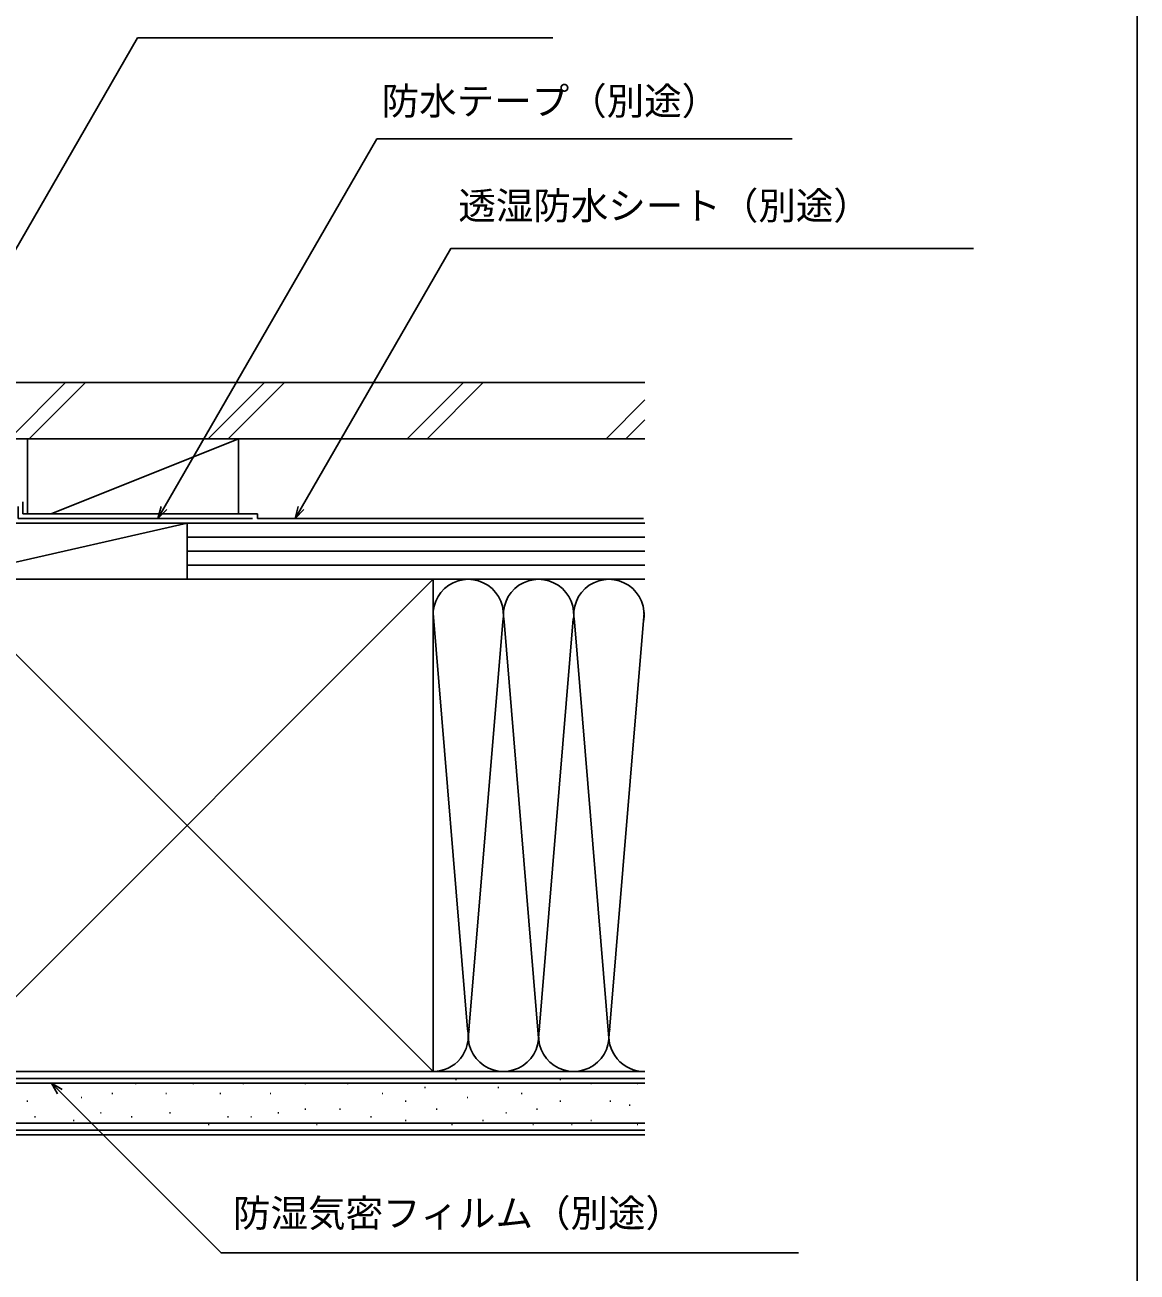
# Model space of a CAD drawing. Units: millimetres, scale not verified. Extents: x -525 to 525, y -783 to 778.
# Drawn here: x 287.8 to 525, y 142.5 to 408.6 of the extents above; entities that cross this region are included whole.
import ezdxf
from ezdxf.enums import TextEntityAlignment as Align

# ---------------------------------------------------------------- set-up
doc = ezdxf.new("R2010")
doc.units = ezdxf.units.MM
doc.header["$LTSCALE"] = 4
for name, color, linetype in [('0-7_YKK_D', 6, 'Continuous'), ('0-8_YKK_ZWAK', 7, 'Continuous'), ('0-9_YSS_K', 3, 'Continuous'), ('0-A_YSS_KE', 3, 'Continuous')]:
    doc.layers.add(name, color=color, linetype=linetype)
doc.styles.add('ＭＳ ゴシック', font='')
doc.styles.get('ＭＳ ゴシック').set_extended_font_data('MS Gothic')

msp = doc.modelspace()

# ---------------------------------------------------------------- linework, layer by layer
at = {"layer": '0-7_YKK_D'}
for points in [[(264.721, 324.209), (265.995, 326.418), (311.791, 405.806), (400.385, 405.806)], [(316.141, 303.3), (317.415, 305.509), (362.836, 384.246), (451.429, 384.246)], [(345.379, 303.3), (346.653, 305.509), (378.583, 360.859), (490.102, 360.859)], [(318.007, 305.167), (316.141, 303.3), (316.823, 305.85)], [(347.245, 305.167), (345.379, 303.3), (346.062, 305.85)], [(294.722, 180.514), (293.402, 182.8), (295.688, 181.48)], [(293.402, 182.8), (295.205, 180.997), (329.619, 146.583), (452.805, 146.583)]]:
    msp.add_lwpolyline(points, dxfattribs=at)
at = {"layer": '0-8_YKK_ZWAK'}
msp.add_lwpolyline([(-525, -782.7), (525, -782.7), (525, 747.3)], dxfattribs=at)
at = {"layer": '0-9_YSS_K'}
for p, q in [((296.45, 332.3), (284.45, 320.3)), ((300.693, 332.3), (288.693, 320.3)), ((338.877, 332.3), (326.877, 320.3)), ((343.119, 332.3), (331.119, 320.3)), ((381.303, 332.3), (369.303, 320.3)), ((385.546, 332.3), (373.546, 320.3)), ((419.998, 328.569), (411.729, 320.3)), ((419.998, 324.326), (415.972, 320.3)), ((288.34, 320.3), (288.34, 304.3)), ((288.34, 320.3), (333.34, 320.3)), ((293.34, 304.3), (333.34, 320.3)), ((333.34, 320.3), (333.34, 304.3)), ((322.34, 302.3), (269.84, 302.3)), ((322.34, 302.3), (269.84, 290.3)), ((333.34, 302.3), (288.34, 302.3)), ((419.998, 302.3), (322.34, 302.3)), ((322.34, 290.3), (322.34, 302.3)), ((322.34, 290.3), (322.34, 302.3)), ((419.998, 299.3), (322.34, 299.3)), ((419.998, 296.3), (322.34, 296.3)), ((419.998, 293.3), (322.34, 293.3)), ((269.84, 185.3), (374.84, 290.3)), ((269.84, 290.3), (374.84, 185.3)), ((322.34, 290.3), (419.998, 290.3)), ((374.84, 290.3), (419.998, 290.3)), ((374.846, 283.106), (382.182, 194.332)), ((412.34, 192.419), (419.841, 283.193)), ((389.682, 281.268), (382.34, 192.419)), ((397.34, 192.419), (389.998, 281.268)), ((404.73, 281.855), (397.34, 192.419)), ((405.001, 281.235), (412.34, 192.419)), ((419.998, 183.8), (247.34, 183.8)), ((374.84, 185.3), (419.998, 185.3)), ((294.78, 181.91), (294.98, 181.91)), ((311.264, 182.734), (311.464, 182.734)), ((323.557, 182.734), (323.757, 182.734)), ((334.271, 182.734), (334.471, 182.734)), ((347.458, 182.734), (347.658, 182.734)), ((356.524, 182.734), (356.724, 182.734)), ((373.007, 181.91), (373.207, 181.91)), ((379.6, 183.558), (379.8, 183.558)), ((388.666, 181.91), (388.866, 181.91)), ((401.853, 183.558), (402.053, 183.558)), ((408.446, 182.734), (408.646, 182.734)), ((418.336, 182.734), (418.536, 182.734)), ((288.187, 178.938), (288.387, 178.938)), ((299.725, 179.762), (299.925, 179.762)), ((306.319, 180.586), (306.519, 180.586)), ((317.788, 180.586), (317.988, 180.586)), ((329.326, 180.586), (329.526, 180.586)), ((340.041, 180.586), (340.241, 180.586)), ((363.941, 180.586), (364.141, 180.586)), ((368.886, 178.938), (369.086, 178.938)), ((382.073, 179.762), (382.273, 179.762)), ((393.611, 180.586), (393.811, 180.586)), ((401.853, 178.938), (402.053, 178.938)), ((412.567, 178.938), (412.767, 178.938)), ((289.835, 175.641), (290.035, 175.641)), ((303.846, 176.465), (304.046, 176.465)), ((310.439, 175.641), (310.639, 175.641)), ((318.612, 176.465), (318.812, 176.465)), ((330.975, 175.641), (331.175, 175.641)), ((335.92, 175.641), (336.12, 175.641)), ((341.689, 176.465), (341.889, 176.465)), ((347.458, 177.289), (347.658, 177.289)), ((354.875, 177.289), (355.075, 177.289)), ((361.469, 175.641), (361.669, 175.641)), ((375.479, 177.289), (375.679, 177.289)), ((390.314, 176.465), (390.514, 176.465)), ((396.908, 177.289), (397.108, 177.289)), ((416.687, 178.113), (416.887, 178.113)), ((419.998, 174.3), (247.34, 174.3)), ((298.077, 174.817), (298.277, 174.817)), ((326.854, 173.993), (327.054, 173.993)), ((349.93, 173.993), (350.13, 173.993)), ((368.886, 174.817), (369.086, 174.817)), ((378.776, 173.993), (378.976, 173.993)), ((385.369, 174.817), (385.569, 174.817)), ((396.083, 173.993), (396.283, 173.993)), ((404.325, 173.993), (404.525, 173.993)), ((408.446, 174.817), (408.646, 174.817)), ((418.336, 173.993), (418.536, 173.993)), ((419.998, 171.8), (247.34, 171.8))]:
    msp.add_line(p, q, dxfattribs=at)
msp.add_lwpolyline([(269.84, 302.3), (269.84, 290.3), (322.34, 290.3)], dxfattribs=at)
for centre, start, end in [((382.34, 282.8), 348.21668, 191.78379), ((397.34, 282.8), 348.21668, 191.78379), ((412.34, 282.8), 348.21668, 191.78379), ((374.84, 192.8), 270, 11.78353), ((389.84, 192.8), 168.21646, 11.78353), ((404.84, 192.8), 168.21646, 11.78353), ((419.84, 192.8), 168.21646, 271.20759)]:
    msp.add_arc(centre, 7.5, start, end, dxfattribs=at)
at = {"layer": '0-A_YSS_KE'}
for p, q in [((419.998, 320.3), (267.34, 320.3)), ((337.34, 304.3), (337.34, 303.3)), ((337.34, 303.3), (419.682, 303.3)), ((374.84, 276.335), (374.84, 290.3)), ((374.84, 185.3), (374.84, 282.8)), ((419.998, 185.3), (247.34, 185.3)), ((268.84, 182.8), (419.998, 182.8)), ((419.998, 172.8), (247.34, 172.8))]:
    msp.add_line(p, q, dxfattribs=at)
for points in [[(419.998, 332.3), (267.34, 332.3), (267.34, 320.3)], [(287.34, 306.8), (287.34, 304.3), (337.34, 304.3)], [(286.34, 305.8), (286.34, 303.3), (336.34, 303.3)], [(374.84, 290.3), (269.84, 290.3), (269.84, 185.3), (374.84, 185.3)]]:
    msp.add_lwpolyline(points, dxfattribs=at)

# ---------------------------------------------------------------- texts
at = {"layer": '0-7_YKK_D', "style": 'ＭＳ ゴシック'}
for s, p in [('防水テープ（別途）', (363.866, 387.656)), ('透湿防水シート（別途）', (380.212, 365.324)), ('防湿気密フィルム（別途）', (332.15, 150.391))]:
    msp.add_text(s, height=5.865, dxfattribs=at).set_placement(p, align=Align.BOTTOM_LEFT)

doc.saveas('drawing.dxf')
